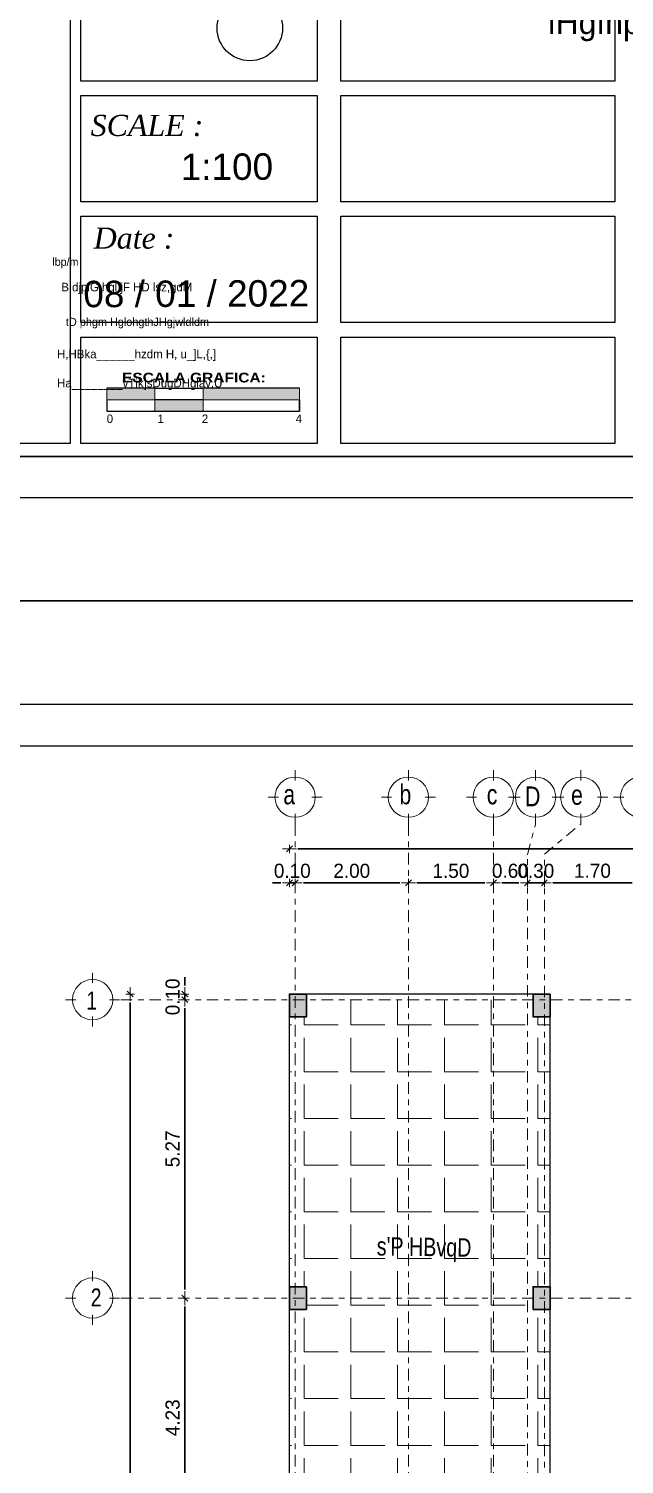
# Model space of a CAD drawing. Header units: inches. Extents: x -1583 to -1389, y -6910 to -6586.
# Drawn here: x -1453.62 to -1443.11, y -6871.47 to -6846.12 of the extents above; entities that cross this region are included whole.
import ezdxf
from ezdxf.enums import TextEntityAlignment as Align

# ---------------------------------------------------------------- set-up
doc = ezdxf.new("R2010")
doc.units = ezdxf.units.IN
doc.header["$MEASUREMENT"] = 0
doc.linetypes.add('CENTERX2', pattern=[101.6, 63.5, -12.7, 12.7, -12.7])
doc.linetypes.add('DASHDOTX2', pattern=[50.8, 25.4, -12.7, 0, -12.7])
for name, color, linetype in [('1MUROS', 10, 'Continuous'), ('4', 2, 'Continuous'), ('Axsis', 8, 'CENTERX2'), ('const.line', 252, 'Continuous'), ('MAN', 2, 'Continuous'), ('pieplano', 7, 'Continuous'), ('SAGR Frame', 251, 'Continuous'), ('xyz', 93, 'Continuous'), ('Zonas', 5, 'Continuous')]:
    doc.layers.add(name, color=color, linetype=linetype)
for name, color, linetype, lineweight in [('Annotations', 240, 'Continuous', 13), ('COLUMNS', 3, 'Continuous', 30), ('dime', 240, 'Continuous', 13), ('ejes', 134, 'Continuous', 15), ('F DIM IN', 147, 'Continuous', 5), ('led', 150, 'Continuous', 0), ('stairs', 134, 'Continuous', 20), ('text', 91, 'Continuous', 18), ('wall', 7, 'Continuous', 30)]:
    doc.layers.add(name, color=color, linetype=linetype, lineweight=lineweight)
doc.styles.add('_STYLE', font='xarab.shx', dxfattribs={"height": 0.12})
doc.styles.add('A1', font='xarb.shx')
doc.styles.add('Arch_Text_E', font='arial.ttf', dxfattribs={"height": 0.2})
doc.styles.add('ARIAL', font='arialbd.ttf', dxfattribs={"width": 0.8, "height": 500})
doc.styles.add('KARINA', font='', dxfattribs={"height": 0.5})
doc.styles.add('SOSA', font='sosa.shx')
doc.styles.get("Standard").update_dxf_attribs({"font": 'sosa.shx'})
doc.styles.add('XARAB', font='xarb.shx')
doc.styles.get('KARINA').set_extended_font_data('Arial Black')
doc.dimstyles.new('DIM-50', dxfattribs={"dimtxt": 0.25, "dimasz": 0.15, "dimexe": 0, "dimexo": 0, "dimgap": 0.05, "dimtad": 1, "dimzin": 0, "dimdsep": 46, "dimtxsty": 'SOSA', "dimblk1": 'DIM-TICK', "dimblk2": 'DIM-TICK', "dimsah": 1, "dimcen": 1, "dimse1": 1, "dimse2": 1, "dimclrd": 251, "dimclrt": 4, "dimadec": 0, "dimazin": 0, "dimtfac": 1.5, "dimtix": 1, "dimtmove": 0, "dimatfit": 0, "dimldrblk": 'DIM-TICK', "dimfxl": 1, "dimtolj": 1, "dimtzin": 0, "dimarcsym": 0})
pattern_1 = [(0, (277.14125, 3.91726), (0.5, 0.5), [0.25, -0.75]), (90, (277.26625, 3.79226), (-0.5, 0.5), [0.25, -0.75])]

# ---------------------------------------------------------------- blocks, each defined once
blk = doc.blocks.new('kalesh')
at = {"layer": 'SAGR Frame', "linetype": 'ByBlock', "true_color": 0xfeeab9}
h = blk.add_hatch(color=254, dxfattribs=at)
h.paths.add_polyline_path([(3952.995, 561.647), (3952.995, 561.771), (3952.477, 561.771), (3952.477, 561.647)])
h.paths.add_polyline_path([(3953.512, 561.523), (3953.512, 561.647), (3952.995, 561.647), (3952.995, 561.523)])
h.paths.add_polyline_path([(3954.548, 561.647), (3954.548, 561.771), (3953.512, 561.771), (3953.512, 561.647)])
at = {"layer": '4', "lineweight": -2}
for p, q in [((3952.995, 561.771), (3953.512, 561.771)), ((3952.477, 561.647), (3952.477, 561.523)), ((3953.512, 561.647), (3952.995, 561.647)), ((3954.548, 561.647), (3954.548, 561.523)), ((3954.548, 561.523), (3954.548, 561.647)), ((3952.477, 561.523), (3952.995, 561.523)), ((3952.995, 561.523), (3953.512, 561.523)), ((3953.512, 561.523), (3954.548, 561.523))]:
    blk.add_line(p, q, dxfattribs=at)
at = {"layer": 'const.line'}
blk.add_circle((3954.015, 565.646), 0.352, dxfattribs=at)
at = {"layer": 'Defpoints'}
blk.add_lwpolyline([(3940.958, 559.483), (3987.589, 559.483), (3987.589, 592.346), (3940.958, 592.346)], close=True, dxfattribs=at)
at = {"layer": 'led', "linetype": 'ByBlock'}
for p, q in [((3952.477, 561.771), (3952.477, 561.647)), ((3952.995, 561.647), (3952.995, 561.771)), ((3953.512, 561.771), (3953.512, 561.647)), ((3954.548, 561.647), (3954.548, 561.771)), ((3952.477, 561.647), (3952.995, 561.647)), ((3952.995, 561.647), (3952.995, 561.523)), ((3953.512, 561.647), (3954.548, 561.647)), ((3953.512, 561.523), (3953.512, 561.647))]:
    blk.add_line(p, q, dxfattribs=at)
at = {"layer": 'xyz', "ltscale": 0.2}
for p, q in [((3943.179, 591.236), (3984.813, 591.236)), ((3943.253, 590.788), (3984.887, 590.788)), ((3984.813, 561.037), (3943.179, 561.037)), ((3984.813, 560.593), (3943.179, 560.593))]:
    blk.add_line(p, q, dxfattribs=at)
for points in [[(3949.622, 566.218), (3952.085, 566.218), (3952.085, 561.178), (3949.622, 561.178)], [(3952.198, 566.218), (3954.74, 566.218), (3954.74, 565.074), (3952.198, 565.074)], [(3954.995, 566.218), (3957.941, 566.218), (3957.941, 565.074), (3954.995, 565.074)], [(3952.198, 564.919), (3954.74, 564.919), (3954.74, 563.776), (3952.198, 563.776)], [(3954.995, 564.919), (3957.941, 564.919), (3957.941, 563.776), (3954.995, 563.776)], [(3952.198, 563.621), (3954.74, 563.621), (3954.74, 562.477), (3952.198, 562.477)], [(3954.995, 563.621), (3957.941, 563.621), (3957.941, 562.477), (3954.995, 562.477)], [(3952.198, 562.322), (3954.74, 562.322), (3954.74, 561.178), (3952.198, 561.178)], [(3954.995, 562.322), (3957.941, 562.322), (3957.941, 561.178), (3954.995, 561.178)]]:
    blk.add_lwpolyline(points, close=True, dxfattribs=at)
for points in [[(3983.966, 561.038), (3943.146, 561.038)], [(3943.179, 561.037), (3984.846, 561.038)]]:
    blk.add_lwpolyline(points, dxfattribs=at)
at = {"layer": 'Zonas', "color": 5}
for p, q in [((3952.995, 561.771), (3952.477, 561.771)), ((3954.548, 561.771), (3953.512, 561.771))]:
    blk.add_line(p, q, dxfattribs=at)
at = {"layer": '1MUROS', "lineweight": -2, "style": 'Arch_Text_E'}
for s, height, p in [('1:100', 0.2843, (3953.272, 564.152)), ('08 / 01 / 2022', 0.28434, (3952.225, 562.784))]:
    blk.add_text(s, height=height, rotation=0.2258, dxfattribs=at).set_placement(p, align=Align.MIDDLE_LEFT)
at = {"layer": 'MAN', "style": 'KARINA'}
blk.add_text('ESCALA GRAFICA:', height=0.10426, dxfattribs=at).set_placement((3952.641, 561.833))
at = {"layer": 'pieplano', "ltscale": 0.01}
for s, p in [('0', (3952.477, 561.397)), ('1', (3953.024, 561.397)), ('2', (3953.5, 561.397)), ('4', (3954.509, 561.397))]:
    blk.add_text(s, height=0.0912, dxfattribs=at).set_placement(p)
at = {"layer": 'text', "color": 0, "lineweight": -3, "style": 'XARAB'}
for s, height, p in [('lbp/m', 0.0859, (3951.892, 563.088)), (' B djplG hgl:jF HD lsz,gdM  ', 0.09199, (3951.954, 562.813)), (' tD phgm HglohgthJHgjwldldm', 0.08739, (3952.005, 562.441)), ('H,HBka______hzdm H, u_]L,{,]', 0.09199, (3951.943, 562.093)), ('Ha________vTik]sDugDHglav,U', 0.09199, (3951.943, 561.78))]:
    blk.add_text(s, height=height, dxfattribs=at).set_placement(p)
at = {"layer": 'wall', "style": 'A1'}
blk.add_text('أHgfhpm ', height=0.256, dxfattribs=at).set_placement((3957.215, 565.58, -0.351))
at = {"layer": 'wall', "color": 5, "linetype": 'ByBlock', "char_height": 0.22751, "width": 4.59374, "attachment_point": 1}
for s, insert in [('{\\fBookman Old Style|b0|i1|c0|p26;\\C7;SCALE :}', (3952.304, 564.712)), ('{\\fBookman Old Style|b0|i1|c0|p26;\\C7;Date :}', (3952.336, 563.5, 1.6))]:
    blk.add_mtext(s, dxfattribs=dict(at, insert=insert))
blk = doc.blocks.new('1215447849')
at = {"layer": 'F DIM IN', "color": 0}
for p, q in [((2873.41, -5903.636), (2873.41, -5903.456)), ((2873.114, -5903.932), (2872.934, -5903.932)), ((2873.706, -5903.932), (2873.886, -5903.932)), ((2873.41, -5904.228), (2873.41, -5904.408))]:
    blk.add_line(p, q, dxfattribs=at)
blk.add_circle((2873.41, -5903.932), 0.356, dxfattribs=at)
blk = doc.blocks.new('DIM-TICK')
for p, q in [((-0.82, 0), (0.82, 0)), ((-0.35, -0.35), (0.35, 0.35)), ((0, 0.5), (0, -0.5))]:
    blk.add_line(p, q)
blk = doc.blocks.new('*D11')
at = {"layer": 'Defpoints', "color": 0, "transparency": 16777216}
for p in [(-1797.52, -6597.133), (-1797.62, -6599.095), (-1797.52, -6599.095)]:
    blk.add_point(p, dxfattribs=at)
at = {"layer": 'dime', "color": 251, "lineweight": -2, "transparency": 16777216}
for p, q in [((-1797.77, -6597.133), (-1797.92, -6597.133)), ((-1797.62, -6597.133), (-1797.52, -6597.133)), ((-1797.37, -6597.133), (-1797.22, -6597.133))]:
    blk.add_line(p, q, dxfattribs=at)
at = {"layer": 'dime', "color": 251, "lineweight": -2, "transparency": 16777216, "xscale": 0.15, "yscale": 0.15, "zscale": 0.15}
blk.add_blockref('DIM-TICK', (-1797.62, -6597.133), dxfattribs=at)
at = {"layer": 'dime', "color": 251, "lineweight": -2, "transparency": 16777216, "xscale": 0.15, "yscale": 0.15, "zscale": 0.15, "rotation": 180}
blk.add_blockref('DIM-TICK', (-1797.52, -6597.133), dxfattribs=at)
at = {"layer": 'dime', "color": 4, "transparency": 16777216, "insert": (-1797.57, -6596.92), "char_height": 0.25, "attachment_point": 5, "style": 'SOSA'}
blk.add_mtext('\\A1;0.10', dxfattribs=at)
blk = doc.blocks.new('*D12')
at = {"layer": 'Defpoints', "color": 0, "transparency": 16777216}
for p in [(-1795.52, -6597.133), (-1795.52, -6597.381), (-1797.52, -6599.095)]:
    blk.add_point(p, dxfattribs=at)
at = {"layer": 'dime', "color": 251, "lineweight": -2, "transparency": 16777216}
blk.add_line((-1797.37, -6597.133), (-1795.67, -6597.133), dxfattribs=at)
at = {"layer": 'dime', "color": 251, "lineweight": -2, "transparency": 16777216, "xscale": 0.15, "yscale": 0.15, "zscale": 0.15, "rotation": 180}
blk.add_blockref('DIM-TICK', (-1797.52, -6597.133), dxfattribs=at)
at = {"layer": 'dime', "color": 251, "lineweight": -2, "transparency": 16777216, "xscale": 0.15, "yscale": 0.15, "zscale": 0.15}
blk.add_blockref('DIM-TICK', (-1795.52, -6597.133), dxfattribs=at)
at = {"layer": 'dime', "color": 4, "transparency": 16777216, "insert": (-1796.52, -6596.92), "char_height": 0.25, "attachment_point": 5, "style": 'SOSA'}
blk.add_mtext('\\A1;2.00', dxfattribs=at)
blk = doc.blocks.new('*D13')
at = {"layer": 'Defpoints', "color": 0, "transparency": 16777216}
for p in [(-1794.02, -6597.133), (-1794.02, -6597.334), (-1795.52, -6597.381)]:
    blk.add_point(p, dxfattribs=at)
at = {"layer": 'dime', "color": 251, "lineweight": -2, "transparency": 16777216}
blk.add_line((-1795.37, -6597.133), (-1794.17, -6597.133), dxfattribs=at)
at = {"layer": 'dime', "color": 251, "lineweight": -2, "transparency": 16777216, "xscale": 0.15, "yscale": 0.15, "zscale": 0.15, "rotation": 180}
blk.add_blockref('DIM-TICK', (-1795.52, -6597.133), dxfattribs=at)
at = {"layer": 'dime', "color": 251, "lineweight": -2, "transparency": 16777216, "xscale": 0.15, "yscale": 0.15, "zscale": 0.15}
blk.add_blockref('DIM-TICK', (-1794.02, -6597.133), dxfattribs=at)
at = {"layer": 'dime', "color": 4, "transparency": 16777216, "insert": (-1794.77, -6596.92), "char_height": 0.25, "attachment_point": 5, "style": 'SOSA'}
blk.add_mtext('\\A1;1.50', dxfattribs=at)
blk = doc.blocks.new('*D14')
at = {"layer": 'Defpoints', "color": 0, "transparency": 16777216}
for p in [(-1794.02, -6597.334), (-1793.42, -6597.133), (-1793.42, -6597.653)]:
    blk.add_point(p, dxfattribs=at)
at = {"layer": 'dime', "color": 251, "lineweight": -2, "transparency": 16777216}
blk.add_line((-1793.87, -6597.133), (-1793.57, -6597.133), dxfattribs=at)
at = {"layer": 'dime', "color": 251, "lineweight": -2, "transparency": 16777216, "xscale": 0.15, "yscale": 0.15, "zscale": 0.15, "rotation": 180}
blk.add_blockref('DIM-TICK', (-1794.02, -6597.133), dxfattribs=at)
at = {"layer": 'dime', "color": 251, "lineweight": -2, "transparency": 16777216, "xscale": 0.15, "yscale": 0.15, "zscale": 0.15}
blk.add_blockref('DIM-TICK', (-1793.42, -6597.133), dxfattribs=at)
at = {"layer": 'dime', "color": 4, "transparency": 16777216, "insert": (-1793.72, -6596.919), "char_height": 0.25, "attachment_point": 5, "style": 'SOSA'}
blk.add_mtext('\\A1;0.60', dxfattribs=at)
blk = doc.blocks.new('*D15')
at = {"layer": 'Defpoints', "color": 0, "transparency": 16777216}
for p in [(-1793.12, -6597.133), (-1793.42, -6597.653), (-1793.12, -6597.633)]:
    blk.add_point(p, dxfattribs=at)
at = {"layer": 'dime', "color": 251, "lineweight": -2, "transparency": 16777216}
for p, q in [((-1793.57, -6597.133), (-1793.72, -6597.133)), ((-1793.42, -6597.133), (-1793.12, -6597.133)), ((-1792.97, -6597.133), (-1792.82, -6597.133))]:
    blk.add_line(p, q, dxfattribs=at)
at = {"layer": 'dime', "color": 251, "lineweight": -2, "transparency": 16777216, "xscale": 0.15, "yscale": 0.15, "zscale": 0.15}
blk.add_blockref('DIM-TICK', (-1793.42, -6597.133), dxfattribs=at)
at = {"layer": 'dime', "color": 251, "lineweight": -2, "transparency": 16777216, "xscale": 0.15, "yscale": 0.15, "zscale": 0.15, "rotation": 180}
blk.add_blockref('DIM-TICK', (-1793.12, -6597.133), dxfattribs=at)
at = {"layer": 'dime', "color": 4, "transparency": 16777216, "insert": (-1793.27, -6596.92), "char_height": 0.25, "attachment_point": 5, "style": 'SOSA'}
blk.add_mtext('\\A1;0.30', dxfattribs=at)
blk = doc.blocks.new('*D16')
at = {"layer": 'Defpoints', "color": 0, "transparency": 16777216}
for p in [(-1791.42, -6597.133), (-1793.12, -6597.633), (-1791.42, -6597.665)]:
    blk.add_point(p, dxfattribs=at)
at = {"layer": 'dime', "color": 251, "lineweight": -2, "transparency": 16777216}
blk.add_line((-1792.97, -6597.133), (-1791.57, -6597.133), dxfattribs=at)
at = {"layer": 'dime', "color": 251, "lineweight": -2, "transparency": 16777216, "xscale": 0.15, "yscale": 0.15, "zscale": 0.15, "rotation": 180}
blk.add_blockref('DIM-TICK', (-1793.12, -6597.133), dxfattribs=at)
at = {"layer": 'dime', "color": 251, "lineweight": -2, "transparency": 16777216, "xscale": 0.15, "yscale": 0.15, "zscale": 0.15}
blk.add_blockref('DIM-TICK', (-1791.42, -6597.133), dxfattribs=at)
at = {"layer": 'dime', "color": 4, "transparency": 16777216, "insert": (-1792.27, -6596.919), "char_height": 0.25, "attachment_point": 5, "style": 'SOSA'}
blk.add_mtext('\\A1;1.70', dxfattribs=at)
blk = doc.blocks.new('*D23')
at = {"layer": 'Defpoints', "color": 0, "transparency": 16777216}
for p in [(-1781.62, -6596.532), (-1797.62, -6599.095), (-1781.62, -6621.495)]:
    blk.add_point(p, dxfattribs=at)
at = {"layer": 'dime', "color": 251, "lineweight": -2, "transparency": 16777216}
blk.add_line((-1797.47, -6596.532), (-1781.77, -6596.532), dxfattribs=at)
at = {"layer": 'dime', "color": 251, "lineweight": -2, "transparency": 16777216, "xscale": 0.15, "yscale": 0.15, "zscale": 0.15, "rotation": 180}
blk.add_blockref('DIM-TICK', (-1797.62, -6596.532), dxfattribs=at)
at = {"layer": 'dime', "color": 251, "lineweight": -2, "transparency": 16777216, "xscale": 0.15, "yscale": 0.15, "zscale": 0.15}
blk.add_blockref('DIM-TICK', (-1781.62, -6596.532), dxfattribs=at)
at = {"layer": 'dime', "color": 4, "transparency": 16777216, "insert": (-1789.62, -6596.319), "char_height": 0.25, "attachment_point": 5, "style": 'SOSA'}
blk.add_mtext('\\A1;16.00', dxfattribs=at)
blk = doc.blocks.new('*D24')
at = {"layer": 'Defpoints', "color": 0, "transparency": 16777216}
for p in [(-1797.62, -6599.095), (-1799.469, -6599.195), (-1797.62, -6599.195)]:
    blk.add_point(p, dxfattribs=at)
at = {"layer": 'dime', "color": 251, "lineweight": -2, "transparency": 16777216}
for p, q in [((-1799.469, -6598.945), (-1799.469, -6598.795)), ((-1799.469, -6599.095), (-1799.469, -6599.195)), ((-1799.469, -6599.345), (-1799.469, -6599.495))]:
    blk.add_line(p, q, dxfattribs=at)
at = {"layer": 'dime', "color": 251, "lineweight": -2, "transparency": 16777216, "xscale": 0.15, "yscale": 0.15, "zscale": 0.15}
for p, rotation in [((-1799.469, -6599.095), 270), ((-1799.469, -6599.195), 90)]:
    blk.add_blockref('DIM-TICK', p, dxfattribs=dict(at, rotation=rotation))
at = {"layer": 'dime', "color": 4, "transparency": 16777216, "insert": (-1799.682, -6599.145), "char_height": 0.25, "attachment_point": 5, "rotation": 90, "style": 'SOSA'}
blk.add_mtext('\\A1;0.10', dxfattribs=at)
blk = doc.blocks.new('*D25')
at = {"layer": 'Defpoints', "color": 0, "transparency": 16777216}
for p in [(-1797.62, -6599.195), (-1799.469, -6604.465), (-1799.362, -6604.465)]:
    blk.add_point(p, dxfattribs=at)
at = {"layer": 'dime', "color": 251, "lineweight": -2, "transparency": 16777216}
blk.add_line((-1799.469, -6599.345), (-1799.469, -6604.315), dxfattribs=at)
at = {"layer": 'dime', "color": 251, "lineweight": -2, "transparency": 16777216, "xscale": 0.15, "yscale": 0.15, "zscale": 0.15}
for p, rotation in [((-1799.469, -6599.195), 90), ((-1799.469, -6604.465), 270)]:
    blk.add_blockref('DIM-TICK', p, dxfattribs=dict(at, rotation=rotation))
at = {"layer": 'dime', "color": 4, "transparency": 16777216, "insert": (-1799.683, -6601.83), "char_height": 0.25, "attachment_point": 5, "rotation": 90, "style": 'SOSA'}
blk.add_mtext('\\A1;5.27', dxfattribs=at)
blk = doc.blocks.new('*D26')
at = {"layer": 'Defpoints', "color": 0, "transparency": 16777216}
for p in [(-1799.362, -6604.465), (-1799.469, -6608.695), (-1799.331, -6608.695)]:
    blk.add_point(p, dxfattribs=at)
at = {"layer": 'dime', "color": 251, "lineweight": -2, "transparency": 16777216}
blk.add_line((-1799.469, -6604.615), (-1799.469, -6608.545), dxfattribs=at)
at = {"layer": 'dime', "color": 251, "lineweight": -2, "transparency": 16777216, "xscale": 0.15, "yscale": 0.15, "zscale": 0.15}
for p, rotation in [((-1799.469, -6604.465), 90), ((-1799.469, -6608.695), 270)]:
    blk.add_blockref('DIM-TICK', p, dxfattribs=dict(at, rotation=rotation))
at = {"layer": 'dime', "color": 4, "transparency": 16777216, "insert": (-1799.682, -6606.58), "char_height": 0.25, "attachment_point": 5, "rotation": 90, "style": 'SOSA'}
blk.add_mtext('\\A1;4.23', dxfattribs=at)
blk = doc.blocks.new('*D38')
at = {"layer": 'Defpoints', "color": 0, "transparency": 16777216}
for p in [(-1800.434, -6599.095), (-1797.62, -6599.095), (-1797.62, -6629.095)]:
    blk.add_point(p, dxfattribs=at)
at = {"layer": 'dime', "color": 251, "lineweight": -2, "transparency": 16777216}
blk.add_line((-1800.434, -6628.945), (-1800.434, -6599.245), dxfattribs=at)
at = {"layer": 'dime', "color": 251, "lineweight": -2, "transparency": 16777216, "xscale": 0.15, "yscale": 0.15, "zscale": 0.15}
for p, rotation in [((-1800.434, -6599.095), 90), ((-1800.434, -6629.095), 270)]:
    blk.add_blockref('DIM-TICK', p, dxfattribs=dict(at, rotation=rotation))
at = {"layer": 'dime', "color": 4, "transparency": 16777216, "insert": (-1800.648, -6614.095), "char_height": 0.25, "attachment_point": 5, "rotation": 90, "style": 'SOSA'}
blk.add_mtext('\\A1;30.00', dxfattribs=at)
blk = doc.blocks.new('*D64')
at = {"layer": 'Defpoints', "color": 0, "transparency": 16777216}
for p in [(-1793.02, -6599.095), (-1778.948, -6599.095), (-1780.225, -6599.195)]:
    blk.add_point(p, dxfattribs=at)
at = {"layer": 'dime', "color": 251, "lineweight": -2, "transparency": 16777216}
for p, q in [((-1778.948, -6598.945), (-1778.948, -6598.795)), ((-1778.948, -6599.195), (-1778.948, -6599.095)), ((-1778.948, -6599.345), (-1778.948, -6599.495))]:
    blk.add_line(p, q, dxfattribs=at)
at = {"layer": 'dime', "color": 251, "lineweight": -2, "transparency": 16777216, "xscale": 0.15, "yscale": 0.15, "zscale": 0.15}
for p, rotation in [((-1778.948, -6599.095), 270), ((-1778.948, -6599.195), 90)]:
    blk.add_blockref('DIM-TICK', p, dxfattribs=dict(at, rotation=rotation))
at = {"layer": 'dime', "color": 4, "transparency": 16777216, "insert": (-1779.161, -6599.145), "char_height": 0.25, "attachment_point": 5, "rotation": 90, "style": 'SOSA'}
blk.add_mtext('\\A1;0.10', dxfattribs=at)
blk = doc.blocks.new('*D65')
at = {"layer": 'Defpoints', "color": 0, "transparency": 16777216}
for p in [(-1793.02, -6599.095), (-1793.02, -6629.095), (-1778.535, -6629.095)]:
    blk.add_point(p, dxfattribs=at)
at = {"layer": 'dime', "color": 251, "lineweight": -2, "transparency": 16777216}
blk.add_line((-1778.535, -6599.245), (-1778.535, -6628.945), dxfattribs=at)
at = {"layer": 'dime', "color": 251, "lineweight": -2, "transparency": 16777216, "xscale": 0.15, "yscale": 0.15, "zscale": 0.15}
for p, rotation in [((-1778.535, -6599.095), 90), ((-1778.535, -6629.095), 270)]:
    blk.add_blockref('DIM-TICK', p, dxfattribs=dict(at, rotation=rotation))
at = {"layer": 'dime', "color": 4, "transparency": 16777216, "insert": (-1778.749, -6614.095), "char_height": 0.25, "attachment_point": 5, "rotation": 90, "style": 'SOSA'}
blk.add_mtext('\\A1;30.00', dxfattribs=at)
blk = doc.blocks.new('25698555')
at = {"layer": 'Axsis', "color": 251, "linetype": 'DASHDOTX2', "lineweight": 5, "ltscale": 0.008, "true_color": 0x636466}
for p, q in [((-1797.52, -6596.095), (-1797.52, -6632.095)), ((-1795.52, -6596.095), (-1795.52, -6632.095)), ((-1794.02, -6596.095), (-1794.02, -6632.095)), ((-1778.62, -6599.195), (-1800.62, -6599.195)), ((-1778.62, -6604.465), (-1800.62, -6604.465))]:
    blk.add_line(p, q, dxfattribs=at)
for points in [[(-1793.275, -6632.095), (-1793.42, -6631.551), (-1793.42, -6596.639), (-1793.275, -6596.095)], [(-1792.477, -6632.095), (-1793.12, -6631.563), (-1793.12, -6596.626), (-1792.477, -6596.095)]]:
    blk.add_lwpolyline(points, dxfattribs=at)
at = {"layer": 'wall', "color": 116, "true_color": 0x136734}
for p in [(-4670.93, -691.686), (-4668.93, -691.686), (-4667.43, -691.686), (-4666.685, -691.686), (-4665.887, -691.686), (-4664.83, -691.686)]:
    blk.add_blockref('1215447849', p, dxfattribs=at)
at = {"layer": 'wall', "color": 116, "true_color": 0x136734, "rotation": 270}
for p in [(4102.836, -3725.785), (4102.836, -3731.055)]:
    blk.add_blockref('1215447849', p, dxfattribs=at)
at = {"layer": 'ejes', "color": 116, "ltscale": 0.05, "true_color": 0x136734, "style": 'ARIAL'}
for s, insert, char_height, width, attachment_point in [('{\\fBankGothic Md BT|b0|i0|c0|p34;a}', (-1797.728, -6595.394), 0.35, 0.37193, 1), ('{\\fBankGothic Md BT|b0|i0|c0|p34;b}', (-1795.678, -6595.394), 0.35, 0.37193, 1), ('{\\fBankGothic Md BT|b0|i0|c0|p34;c}', (-1794.136, -6595.394), 0.35, 0.37193, 1), ('{\\fBankGothic Md BT|b0|i0|c0|p34;D}', (-1793.46, -6595.429), 0.35, 0.37193, 1), ('{\\fBankGothic Md BT|b0|i0|c0|p34;e}', (-1792.648, -6595.402), 0.35, 0.37193, 1), ('{\\fBankGothic Md BT|b0|i0|c0|p34;1}', (-1801.017, -6599.369), 0.3185, 0.33846, 9), ('{\\fBankGothic Md BT|b0|i0|c0|p34;2}', (-1800.939, -6604.614), 0.3185, 0.33846, 9)]:
    blk.add_mtext(s, dxfattribs=dict(at, insert=insert, char_height=char_height, width=width, attachment_point=attachment_point))
at = {"layer": 'dime', "color": 1}
for base, p1, p2, picture, middle in [((-1797.52, -6590.427), (-1928.054, -6592.389), (-1797.52, -6592.389), '*D11', (-1797.57, -6596.92)), ((-1781.62, -6596.532), (-1797.62, -6599.095), (-1781.62, -6621.495), '*D23', (-1789.62, -6596.319))]:
    dim = blk.add_linear_dim(base=base, p1=p1, p2=p2, dimstyle='DIM-50', dxfattribs=at)
    dim.commit()
    dim.dimension.update_dxf_attribs({"geometry": picture, "text_midpoint": middle})
for base, p1, p2, picture, middle in [((-1795.52, -6597.133), (-1797.52, -6599.095), (-1795.52, -6597.381), '*D12', (-1796.52, -6596.92)), ((-1794.02, -6597.133), (-1795.52, -6597.381), (-1794.02, -6597.334), '*D13', (-1794.77, -6596.92)), ((-1793.42, -6597.133), (-1794.02, -6597.334), (-1793.42, -6597.653), '*D14', (-1793.72, -6596.919)), ((-1793.12, -6597.133), (-1793.42, -6597.653), (-1793.12, -6597.633), '*D15', (-1793.27, -6596.92)), ((-1791.42, -6597.133), (-1793.12, -6597.633), (-1791.42, -6597.665), '*D16', (-1792.27, -6596.919))]:
    dim = blk.add_linear_dim(base=base, p1=p1, p2=p2, dimstyle='DIM-50', override={"dimtmove": 1}, dxfattribs=at)
    dim.commit()
    dim.dimension.update_dxf_attribs({"geometry": picture, "text_midpoint": middle})
for base, p1, p2, picture, middle in [((-1799.469, -6599.195), (-1797.62, -6599.095), (-1797.62, -6599.195), '*D24', (-1799.682, -6599.145)), ((-1778.535, -6622.389), (-1793.02, -6599.095), (-1923.454, -6622.389), '*D65', (-1778.749, -6614.095)), ((-1800.434, -6599.095), (-1797.62, -6629.095), (-1797.62, -6599.095), '*D38', (-1800.648, -6614.095))]:
    dim = blk.add_linear_dim(base=base, p1=p1, p2=p2, angle=90, dimstyle='DIM-50', dxfattribs=at)
    dim.commit()
    dim.dimension.update_dxf_attribs({"geometry": picture, "text_midpoint": middle})
for base, p1, p2, picture, middle in [((-1778.948, -6599.095), (-1780.225, -6599.195), (-1793.02, -6599.095), '*D64', (-1779.161, -6599.145)), ((-1799.469, -6604.465), (-1797.62, -6599.195), (-1799.362, -6604.465), '*D25', (-1799.683, -6601.83)), ((-1799.469, -6608.695), (-1799.362, -6604.465), (-1799.331, -6608.695), '*D26', (-1799.682, -6606.58))]:
    dim = blk.add_linear_dim(base=base, p1=p1, p2=p2, angle=90, dimstyle='DIM-50', override={"dimtmove": 1}, dxfattribs=at)
    dim.commit()
    dim.dimension.update_dxf_attribs({"geometry": picture, "text_midpoint": middle})

msp = doc.modelspace()

# ---------------------------------------------------------------- hatches: boundary and pattern name
at = {"lineweight": 9, "true_color": 0x7aafdf}
h = msp.add_hatch(dxfattribs=at)
h.set_pattern_fill('CROSS', color=143, scale=2)
h.set_pattern_definition(pattern_1)
h.paths.add_polyline_path([(-1436.268, -6885.867), (-1436.518, -6885.867), (-1437.818, -6885.867), (-1437.818, -6888.767), (-1436.268, -6888.767)])
h.paths.add_polyline_path([(-1435.06, -6888.716), (-1435.06, -6887.891), (-1435.667, -6887.891), (-1435.667, -6888.716)], flags=9)
h.paths.add_polyline_path([(-1435.141, -6890.072), (-1435.141, -6888.678), (-1435.59, -6888.678), (-1435.59, -6890.072)], flags=9)
h.paths.add_polyline_path([(-1435.123, -6887.892), (-1435.123, -6886.335), (-1435.681, -6886.335), (-1435.681, -6887.892)], flags=9)
h.paths.add_polyline_path([(-1439.537, -6886.558), (-1436.913, -6886.558), (-1436.913, -6885.881), (-1439.537, -6885.881)], flags=9)
h.paths.add_polyline_path([(-1446.159, -6888.716), (-1446.159, -6887.891), (-1446.766, -6887.891), (-1446.766, -6888.716)], flags=9)
h.paths.add_polyline_path([(-1446.24, -6890.072), (-1446.24, -6888.678), (-1446.689, -6888.678), (-1446.689, -6890.072)], flags=9)
h.paths.add_polyline_path([(-1446.222, -6887.892), (-1446.222, -6886.335), (-1446.78, -6886.335), (-1446.78, -6887.892)], flags=9)
h.paths.add_polyline_path([(-1436.762, -6875.953), (-1436.762, -6875.128), (-1437.37, -6875.128), (-1437.37, -6875.953)], flags=9)
h.paths.add_polyline_path([(-1436.843, -6877.31), (-1436.843, -6875.916), (-1437.293, -6875.916), (-1437.293, -6877.31)], flags=9)
h.paths.add_polyline_path([(-1436.825, -6875.129), (-1436.825, -6873.572), (-1437.384, -6873.572), (-1437.384, -6875.129)], flags=9)
h.paths.add_polyline_path([(-1446.147, -6875.819), (-1446.147, -6874.994), (-1446.754, -6874.994), (-1446.754, -6875.819)], flags=9)
h.paths.add_polyline_path([(-1446.228, -6877.176), (-1446.228, -6875.782), (-1446.677, -6875.782), (-1446.677, -6877.176)], flags=9)
h.paths.add_polyline_path([(-1446.21, -6874.996), (-1446.21, -6873.438), (-1446.768, -6873.438), (-1446.768, -6874.996)], flags=9)
h.paths.add_polyline_path([(-1444.737, -6890.822), (-1443.912, -6890.822), (-1443.912, -6890.215), (-1444.737, -6890.215)], flags=9)
h.paths.add_polyline_path([(-1446.093, -6890.741), (-1444.7, -6890.741), (-1444.7, -6890.292), (-1446.093, -6890.292)], flags=9)
h.paths.add_polyline_path([(-1443.913, -6890.759), (-1442.356, -6890.759), (-1442.356, -6890.201), (-1443.913, -6890.201)], flags=9)
h.paths.add_polyline_path([(-1437.869, -6890.772), (-1437.044, -6890.772), (-1437.044, -6890.165), (-1437.869, -6890.165)], flags=9)
h.paths.add_polyline_path([(-1439.226, -6890.691), (-1437.832, -6890.691), (-1437.832, -6890.242), (-1439.226, -6890.242)], flags=9)
h.paths.add_polyline_path([(-1437.045, -6890.709), (-1435.488, -6890.709), (-1435.488, -6890.151), (-1437.045, -6890.151)], flags=9)
h.paths.add_polyline_path([(-1445.869, -6872.541), (-1444.475, -6872.541), (-1444.475, -6872.091), (-1445.869, -6872.091)], flags=9)
h.paths.add_polyline_path([(-1442.478, -6876.111), (-1439.784, -6876.151), (-1439.768, -6875.026), (-1442.461, -6874.986)], flags=9)
h.paths.add_polyline_path([(-1442.259, -6889.231), (-1439.566, -6889.27), (-1439.549, -6888.145), (-1442.243, -6888.106)], flags=9)
h.paths.add_polyline_path([(-1447.599, -6880.695), (-1447.567, -6877.651), (-1448.692, -6877.639), (-1448.724, -6880.683)], flags=9)
h.paths.add_polyline_path([(-1444.579, -6892.641), (-1441.535, -6892.685), (-1441.519, -6891.56), (-1444.562, -6891.516)], flags=9)
h.paths.add_polyline_path([(-1448.172, -6868.276), (-1445.128, -6868.321), (-1445.112, -6867.196), (-1448.156, -6867.151)], flags=9)
h.paths.add_polyline_path([(-1440.912, -6877.874), (-1438.548, -6877.874), (-1438.548, -6877.197), (-1440.912, -6877.197)], flags=9)
h.paths.add_polyline_path([(-1444.765, -6886.493), (-1442.261, -6886.493), (-1442.261, -6885.816), (-1444.765, -6885.816)], flags=9)
h.paths.add_polyline_path([(-1447.072, -6877.868), (-1444.708, -6877.868), (-1444.708, -6877.191), (-1447.072, -6877.191)], flags=9)
h.paths.add_polyline_path([(-1444.53, -6877.912), (-1442.166, -6877.912), (-1442.166, -6877.235), (-1444.53, -6877.235)], flags=9)
h.paths.add_polyline_path([(-1447.085, -6879.317), (-1447.085, -6878.558), (-1447.65, -6878.558), (-1447.65, -6879.317)], flags=9)
h.paths.add_polyline_path([(-1447.031, -6883.549), (-1447.031, -6880.925), (-1447.708, -6880.925), (-1447.708, -6883.549)], flags=9)
at = {"lineweight": 9}
h = msp.add_hatch(dxfattribs=at)
h.set_pattern_fill('CROSS', color=20, scale=2)
h.set_pattern_definition(pattern_1)
h.paths.add_polyline_path([(-1436.818, -6872.867), (-1437.818, -6872.867), (-1437.818, -6877.567), (-1437.718, -6877.567), (-1437.718, -6877.767), (-1436.818, -6877.767)])
h.paths.add_polyline_path([(-1437.818, -6872.867), (-1438.218, -6872.867), (-1440.918, -6872.867), (-1440.918, -6877.867), (-1439.959, -6877.867), (-1438.018, -6877.867), (-1438.018, -6877.567), (-1437.818, -6877.567)])
h.paths.add_polyline_path([(-1440.918, -6872.867), (-1441.518, -6872.867), (-1441.518, -6877.867), (-1441.068, -6877.867), (-1440.918, -6877.867)])
h.paths.add_polyline_path([(-1441.518, -6872.867), (-1441.918, -6872.867), (-1442.818, -6872.867), (-1442.818, -6877.867), (-1441.518, -6877.867)])
h.paths.add_polyline_path([(-1442.818, -6872.867), (-1444.518, -6872.867), (-1444.518, -6877.867), (-1442.818, -6877.867)])
h.paths.add_polyline_path([(-1444.518, -6872.867), (-1444.818, -6872.867), (-1444.818, -6877.867), (-1444.718, -6877.867), (-1444.518, -6877.867)])
h.paths.add_polyline_path([(-1444.818, -6872.867), (-1445.418, -6872.867), (-1445.418, -6877.867), (-1444.818, -6877.867)])
h.paths.add_polyline_path([(-1445.418, -6872.867), (-1446.718, -6872.867), (-1446.718, -6877.867), (-1445.418, -6877.867)])
h.paths.add_polyline_path([(-1436.762, -6875.953), (-1436.762, -6875.128), (-1437.37, -6875.128), (-1437.37, -6875.953)], flags=9)
h.paths.add_polyline_path([(-1436.843, -6877.31), (-1436.843, -6875.916), (-1437.293, -6875.916), (-1437.293, -6877.31)], flags=24)
h.paths.add_polyline_path([(-1436.825, -6875.129), (-1436.825, -6873.572), (-1437.384, -6873.572), (-1437.384, -6875.129)], flags=24)
h.paths.add_polyline_path([(-1442.478, -6876.111), (-1439.784, -6876.151), (-1439.768, -6875.026), (-1442.461, -6874.986)], flags=9)
h.paths.add_polyline_path([(-1440.912, -6877.874), (-1438.548, -6877.874), (-1438.548, -6877.197), (-1440.912, -6877.197)], flags=9)
h.paths.add_polyline_path([(-1444.53, -6877.912), (-1442.166, -6877.912), (-1442.166, -6877.235), (-1444.53, -6877.235)], flags=9)
h.paths.add_polyline_path([(-1447.072, -6877.868), (-1444.708, -6877.868), (-1444.708, -6877.191), (-1447.072, -6877.191)], flags=9)
h.paths.add_polyline_path([(-1446.147, -6875.819), (-1446.147, -6874.994), (-1446.754, -6874.994), (-1446.754, -6875.819)], flags=9)
h.paths.add_polyline_path([(-1446.228, -6877.176), (-1446.228, -6875.782), (-1446.677, -6875.782), (-1446.677, -6877.176)], flags=24)
h.paths.add_polyline_path([(-1446.21, -6874.996), (-1446.21, -6873.438), (-1446.768, -6873.438), (-1446.768, -6874.996)], flags=9)
h.paths.add_polyline_path([(-1446.159, -6888.716), (-1446.159, -6887.891), (-1446.766, -6887.891), (-1446.766, -6888.716)], flags=9)
h.paths.add_polyline_path([(-1446.24, -6890.072), (-1446.24, -6888.678), (-1446.689, -6888.678), (-1446.689, -6890.072)], flags=9)
h.paths.add_polyline_path([(-1446.222, -6887.892), (-1446.222, -6886.335), (-1446.78, -6886.335), (-1446.78, -6887.892)], flags=9)
h.paths.add_polyline_path([(-1435.06, -6888.716), (-1435.06, -6887.891), (-1435.667, -6887.891), (-1435.667, -6888.716)], flags=9)
h.paths.add_polyline_path([(-1435.141, -6890.072), (-1435.141, -6888.678), (-1435.59, -6888.678), (-1435.59, -6890.072)], flags=9)
h.paths.add_polyline_path([(-1435.123, -6887.892), (-1435.123, -6886.335), (-1435.681, -6886.335), (-1435.681, -6887.892)], flags=9)
h.paths.add_polyline_path([(-1444.737, -6890.822), (-1443.912, -6890.822), (-1443.912, -6890.215), (-1444.737, -6890.215)], flags=9)
h.paths.add_polyline_path([(-1446.093, -6890.741), (-1444.7, -6890.741), (-1444.7, -6890.292), (-1446.093, -6890.292)], flags=9)
h.paths.add_polyline_path([(-1443.913, -6890.759), (-1442.356, -6890.759), (-1442.356, -6890.201), (-1443.913, -6890.201)], flags=9)
h.paths.add_polyline_path([(-1437.869, -6890.772), (-1437.044, -6890.772), (-1437.044, -6890.165), (-1437.869, -6890.165)], flags=9)
h.paths.add_polyline_path([(-1439.226, -6890.691), (-1437.832, -6890.691), (-1437.832, -6890.242), (-1439.226, -6890.242)], flags=9)
h.paths.add_polyline_path([(-1437.045, -6890.709), (-1435.488, -6890.709), (-1435.488, -6890.151), (-1437.045, -6890.151)], flags=9)
h.paths.add_polyline_path([(-1445.869, -6872.541), (-1444.475, -6872.541), (-1444.475, -6872.091), (-1445.869, -6872.091)], flags=9)
h.paths.add_polyline_path([(-1442.259, -6889.231), (-1439.566, -6889.27), (-1439.549, -6888.145), (-1442.243, -6888.106)], flags=9)
h.paths.add_polyline_path([(-1447.599, -6880.695), (-1447.567, -6877.651), (-1448.692, -6877.639), (-1448.724, -6880.683)], flags=9)
h.paths.add_polyline_path([(-1444.579, -6892.641), (-1441.535, -6892.685), (-1441.519, -6891.56), (-1444.562, -6891.516)], flags=9)
h.paths.add_polyline_path([(-1448.172, -6868.276), (-1445.128, -6868.321), (-1445.112, -6867.196), (-1448.156, -6867.151)], flags=9)
h.paths.add_polyline_path([(-1444.765, -6886.493), (-1442.261, -6886.493), (-1442.261, -6885.816), (-1444.765, -6885.816)], flags=9)
h.paths.add_polyline_path([(-1439.537, -6886.558), (-1436.913, -6886.558), (-1436.913, -6885.881), (-1439.537, -6885.881)], flags=9)
h.paths.add_polyline_path([(-1447.085, -6879.317), (-1447.085, -6878.558), (-1447.65, -6878.558), (-1447.65, -6879.317)], flags=9)
h.paths.add_polyline_path([(-1447.031, -6883.549), (-1447.031, -6880.925), (-1447.708, -6880.925), (-1447.708, -6883.549)], flags=9)
at = {"layer": 'Annotations'}
h = msp.add_hatch(dxfattribs=at)
h.set_pattern_fill('ANGLE', color=20, scale=3)
h.set_pattern_definition([(0, (277.14125, -50.0393), (0, 0.825), [0.6, -0.225]), (90, (277.14125, -50.0393), (-0.825, 5e-17), [0.6, -0.225])])
h.paths.add_polyline_path([(-1445.418, -6863.267), (-1446.918, -6863.267), (-1446.918, -6868.537), (-1445.418, -6868.537)])
h.paths.add_polyline_path([(-1444.818, -6863.267), (-1445.418, -6863.267), (-1445.418, -6868.537), (-1444.818, -6868.537)])
h.paths.add_polyline_path([(-1444.518, -6863.567), (-1444.718, -6863.567), (-1444.718, -6863.267), (-1444.818, -6863.267), (-1444.818, -6868.537), (-1444.718, -6868.537), (-1444.718, -6868.337), (-1444.518, -6868.337)])
h.paths.add_polyline_path([(-1444.418, -6863.567), (-1444.518, -6863.567), (-1444.518, -6868.337), (-1444.418, -6868.337)])
h.paths.add_polyline_path([(-1446.918, -6863.267), (-1448.718, -6863.267), (-1448.718, -6863.567), (-1448.918, -6863.567), (-1448.918, -6868.337), (-1448.718, -6868.337), (-1448.718, -6868.537), (-1446.918, -6868.537)])
h.paths.add_polyline_path([(-1448.918, -6863.567), (-1449.018, -6863.567), (-1449.018, -6868.337), (-1448.918, -6868.337)])
h.paths.add_polyline_path([(-1444.818, -6868.537), (-1445.418, -6868.537), (-1445.418, -6872.567), (-1444.818, -6872.567)])
h.paths.add_polyline_path([(-1444.418, -6868.737), (-1444.518, -6868.737), (-1444.518, -6872.567), (-1444.418, -6872.567)])
h.paths.add_polyline_path([(-1444.518, -6868.737), (-1444.718, -6868.737), (-1444.718, -6868.537), (-1444.818, -6868.537), (-1444.818, -6872.567), (-1444.518, -6872.567)])
h.paths.add_polyline_path([(-1445.418, -6868.537), (-1446.918, -6868.537), (-1446.918, -6872.567), (-1445.418, -6872.567)])
h.paths.add_polyline_path([(-1446.918, -6868.537), (-1448.718, -6868.537), (-1448.718, -6868.737), (-1448.918, -6868.737), (-1448.918, -6872.467), (-1448.718, -6872.467), (-1448.718, -6872.767), (-1447.018, -6872.767), (-1447.018, -6872.567), (-1446.918, -6872.567)])
h.paths.add_polyline_path([(-1448.918, -6868.737), (-1449.018, -6868.737), (-1449.018, -6872.467), (-1448.918, -6872.467)])
h.paths.add_polyline_path([(-1447.018, -6872.767), (-1448.718, -6872.767), (-1448.718, -6872.867), (-1448.918, -6872.867), (-1448.918, -6877.667), (-1448.718, -6877.667), (-1448.718, -6877.967), (-1447.018, -6877.967)])
h.paths.add_polyline_path([(-1448.918, -6872.867), (-1449.018, -6872.867), (-1449.018, -6877.667), (-1448.918, -6877.667)])
h.paths.add_polyline_path([(-1447.018, -6877.967), (-1448.718, -6877.967), (-1448.718, -6878.067), (-1448.918, -6878.067), (-1448.918, -6879.667), (-1448.718, -6879.667), (-1448.718, -6879.767), (-1447.018, -6879.767)])
h.paths.add_polyline_path([(-1448.918, -6878.067), (-1449.018, -6878.067), (-1449.018, -6879.667), (-1448.918, -6879.667)])
h.paths.add_polyline_path([(-1447.018, -6879.767), (-1448.718, -6879.767), (-1448.718, -6880.067), (-1447.018, -6880.067)])
h.paths.add_polyline_path([(-1447.018, -6880.067), (-1448.718, -6880.067), (-1449.018, -6880.067), (-1449.018, -6883.767), (-1448.718, -6883.767), (-1448.718, -6884.167), (-1449.018, -6884.167), (-1449.018, -6888.467), (-1448.718, -6888.467), (-1448.718, -6888.867), (-1449.018, -6888.867), (-1449.018, -6892.867), (-1448.618, -6892.867), (-1448.618, -6893.167), (-1443.018, -6893.167), (-1443.018, -6892.867), (-1442.618, -6892.867), (-1442.618, -6893.167), (-1438.118, -6893.167), (-1438.118, -6892.867), (-1437.918, -6892.867), (-1437.918, -6891.167), (-1447.018, -6891.167)])
h.paths.add_polyline_path([(-1433.018, -6891.067), (-1433.318, -6891.067), (-1433.318, -6890.667), (-1433.018, -6890.667), (-1433.018, -6885.967), (-1433.318, -6885.967), (-1433.318, -6885.567), (-1434.818, -6885.567), (-1434.818, -6891.167), (-1435.918, -6891.167), (-1435.918, -6892.867), (-1437.718, -6892.867), (-1437.718, -6893.167), (-1433.418, -6893.167), (-1433.418, -6892.867), (-1433.018, -6892.867)])
h.paths.add_polyline_path([(-1448.172, -6868.276), (-1445.128, -6868.321), (-1445.112, -6867.196), (-1448.156, -6867.151)], flags=9)
h.paths.add_polyline_path([(-1445.722, -6872.597), (-1443.12, -6872.635), (-1443.11, -6871.958), (-1445.712, -6871.92)], flags=9)
h.paths.add_polyline_path([(-1447.599, -6880.695), (-1447.567, -6877.651), (-1448.692, -6877.639), (-1448.724, -6880.683)], flags=9)
h.paths.add_polyline_path([(-1447.068, -6876.8), (-1447.068, -6874.198), (-1447.745, -6874.198), (-1447.745, -6876.8)], flags=24)
h.paths.add_polyline_path([(-1447.085, -6879.317), (-1447.085, -6878.558), (-1447.65, -6878.558), (-1447.65, -6879.317)], flags=24)
h.paths.add_polyline_path([(-1446.972, -6882.529), (-1446.972, -6879.904), (-1447.649, -6879.904), (-1447.649, -6882.529)], flags=9)
h.paths.add_polyline_path([(-1444.579, -6892.641), (-1441.535, -6892.685), (-1441.519, -6891.56), (-1444.562, -6891.516)], flags=24)
h.paths.add_polyline_path([(-1447.055, -6889.592), (-1447.055, -6886.989), (-1447.732, -6886.989), (-1447.732, -6889.592)], flags=24)
h.paths.add_polyline_path([(-1446.88, -6884.921), (-1446.88, -6882.396), (-1447.715, -6882.396), (-1447.715, -6884.921)], flags=25)
h.paths.add_polyline_path([(-1433.321, -6890.472), (-1433.288, -6887.428), (-1434.413, -6887.416), (-1434.446, -6890.46)], flags=24)
at = {"layer": 'COLUMNS'}
h = msp.add_hatch(color=1, dxfattribs=at)
h.set_gradient(color1=(0, 255, 0), color2=(0, 77, 0), rotation=45, centered=1, one_color=1, tint=0.15, name='INVCYLINDER')
h.paths.add_polyline_path([(-1448.718, -6863.167), (-1449.018, -6863.167), (-1449.018, -6863.567), (-1448.718, -6863.567)])
h = msp.add_hatch(color=1, dxfattribs=at)
h.set_gradient(color1=(0, 255, 0), color2=(0, 77, 0), rotation=45, centered=1, one_color=1, tint=0.15, name='INVCYLINDER')
h.paths.add_polyline_path([(-1444.418, -6863.167), (-1444.718, -6863.167), (-1444.718, -6863.567), (-1444.418, -6863.567)])
h = msp.add_hatch(color=1, dxfattribs=at)
h.set_gradient(color1=(0, 255, 0), color2=(0, 77, 0), rotation=45, centered=1, one_color=1, tint=0.15, name='INVCYLINDER')
h.paths.add_polyline_path([(-1448.718, -6868.337), (-1449.018, -6868.337), (-1449.018, -6868.737), (-1448.718, -6868.737)])
h = msp.add_hatch(color=1, dxfattribs=at)
h.set_gradient(color1=(0, 255, 0), color2=(0, 77, 0), rotation=45, centered=1, one_color=1, tint=0.15, name='INVCYLINDER')
h.paths.add_polyline_path([(-1444.418, -6868.337), (-1444.718, -6868.337), (-1444.718, -6868.737), (-1444.418, -6868.737)])

# ---------------------------------------------------------------- linework, layer by layer
at = {"ltscale": 0.2}
for p, q in [((-1444.418, -6863.167), (-1449.018, -6863.167)), ((-1449.018, -6893.167), (-1449.018, -6863.167)), ((-1444.418, -6872.567), (-1444.418, -6863.167))]:
    msp.add_line(p, q, dxfattribs=at)
at = {"layer": 'COLUMNS', "color": 3}
for points in [[(-1448.718, -6863.167), (-1449.018, -6863.167), (-1449.018, -6863.567), (-1448.718, -6863.567)], [(-1444.418, -6863.167), (-1444.718, -6863.167), (-1444.718, -6863.567), (-1444.418, -6863.567)], [(-1448.718, -6868.337), (-1449.018, -6868.337), (-1449.018, -6868.737), (-1448.718, -6868.737)], [(-1444.418, -6868.337), (-1444.718, -6868.337), (-1444.718, -6868.737), (-1444.418, -6868.737)]]:
    msp.add_lwpolyline(points, close=True, dxfattribs=at)

# ---------------------------------------------------------------- block references
at = {"xscale": 1.641842369206237, "yscale": 1.641842369206237, "zscale": 1.641842369206237}
for p in [(-7941.588, -7774.806), (-7941.588, -7828.763)]:
    msp.add_blockref('kalesh', p, dxfattribs=at)
at = {"layer": 'stairs', "lineweight": 30, "ltscale": 0.2}
msp.add_blockref('25698555', (348.602, -264.072), dxfattribs=at)

# ---------------------------------------------------------------- texts
at = {"color": 0, "style": '_STYLE', "width": 0.8}
msp.add_text("s'P HBvqD", height=0.3254, rotation=359.162, dxfattribs=at).set_placement((-1446.643, -6867.796), align=Align.CENTER)

doc.saveas('drawing.dxf')
